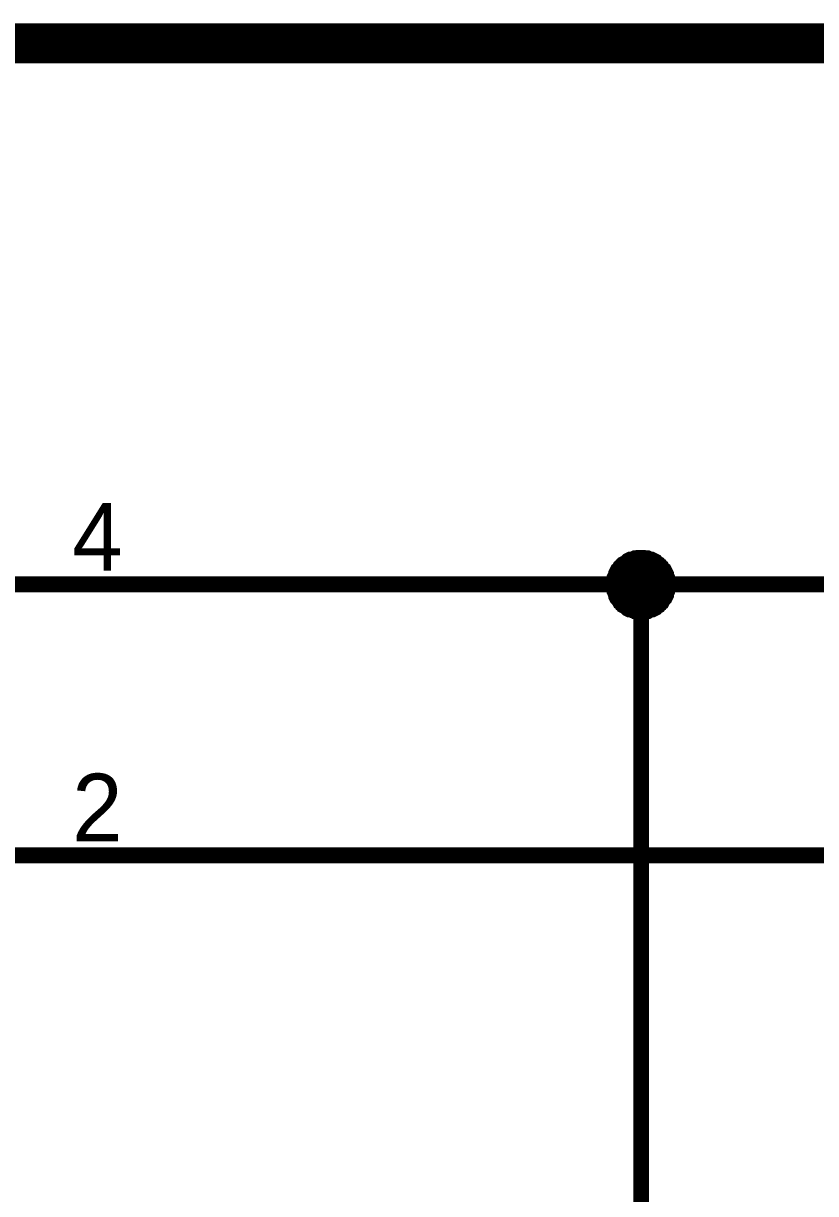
# Model space of a CAD drawing. Header units: inches. Extents: x 0 to 11, y 0 to 8.5.
# Drawn here: x 2.844 to 3.43, y 3.25 to 4.115 of the extents above; entities that cross this region are included whole.
import ezdxf

# ---------------------------------------------------------------- set-up
doc = ezdxf.new("R2010")
doc.units = ezdxf.units.IN
doc.header["$MEASUREMENT"] = 0
doc.layers.add('Sheet', color=255, linetype='Continuous')

msp = doc.modelspace()

# ---------------------------------------------------------------- linework, layer by layer
at = {"layer": 'Sheet', "const_width": 0.0295}
msp.add_lwpolyline([(0.60128, 4.09987), (5.60006, 4.09987), (5.60006, 2.39978), (0.60128, 2.39978), (0.60128, 4.09987)], close=True, dxfattribs=at)
at = {"layer": 'Sheet'}
for points, const_width in [([(3.2807, 3.69998), (3.2807, 3.70088), (3.2807, 3.70177), (3.28115, 3.70311), (3.28115, 3.70401), (3.28115, 3.7049), (3.2816, 3.70579), (3.28204, 3.70669), (3.28249, 3.70758), (3.28249, 3.70847), (3.28294, 3.70937), (3.28338, 3.71026), (3.28428, 3.71071), (3.28472, 3.7116), (3.28517, 3.71249), (3.28606, 3.71294), (3.28651, 3.71384), (3.2874, 3.71428), (3.28785, 3.71518), (3.28874, 3.71562), (3.28964, 3.71607), (3.29053, 3.71696), (3.29098, 3.71741), (3.29187, 3.71786), (3.29276, 3.7183), (3.29366, 3.7183), (3.295, 3.71875), (3.29589, 3.7192), (3.29678, 3.7192), (3.29768, 3.7192), (3.29857, 3.71964), (3.29991, 3.71964), (3.3008, 3.71964)], 0.0118), ([(3.2807, 3.69998), (3.2807, 3.70088), (3.2807, 3.70177), (3.28115, 3.70311), (3.28115, 3.70401), (3.28115, 3.7049), (3.2816, 3.70579), (3.28204, 3.70669), (3.28249, 3.70758), (3.28249, 3.70847), (3.28294, 3.70937), (3.28338, 3.71026), (3.28428, 3.71071), (3.28472, 3.7116), (3.28517, 3.71249), (3.28606, 3.71294), (3.28651, 3.71384), (3.2874, 3.71428), (3.28785, 3.71518), (3.28874, 3.71562), (3.28964, 3.71607), (3.29053, 3.71696), (3.29098, 3.71741), (3.29187, 3.71786), (3.29276, 3.7183), (3.29366, 3.7183), (3.295, 3.71875), (3.29589, 3.7192), (3.29678, 3.7192), (3.29768, 3.7192), (3.29857, 3.71964), (3.29991, 3.71964), (3.3008, 3.71964)], 0.0118), ([(3.2807, 3.69998), (3.2807, 3.70088), (3.2807, 3.70177), (3.28115, 3.70311), (3.28115, 3.70401), (3.28115, 3.7049), (3.2816, 3.70579), (3.28204, 3.70669), (3.28249, 3.70758), (3.28249, 3.70847), (3.28294, 3.70937), (3.28338, 3.71026), (3.28428, 3.71071), (3.28472, 3.7116), (3.28517, 3.71249), (3.28606, 3.71294), (3.28651, 3.71384), (3.2874, 3.71428), (3.28785, 3.71518), (3.28874, 3.71562), (3.28964, 3.71607), (3.29053, 3.71696), (3.29098, 3.71741), (3.29187, 3.71786), (3.29276, 3.7183), (3.29366, 3.7183), (3.295, 3.71875), (3.29589, 3.7192), (3.29678, 3.7192), (3.29768, 3.7192), (3.29857, 3.71964), (3.29991, 3.71964), (3.3008, 3.71964)], 0.0118), ([(3.2807, 3.69998), (3.2807, 3.70088), (3.2807, 3.70177), (3.28115, 3.70311), (3.28115, 3.70401), (3.28115, 3.7049), (3.2816, 3.70579), (3.28204, 3.70669), (3.28249, 3.70758), (3.28249, 3.70847), (3.28294, 3.70937), (3.28338, 3.71026), (3.28428, 3.71071), (3.28472, 3.7116), (3.28517, 3.71249), (3.28606, 3.71294), (3.28651, 3.71384), (3.2874, 3.71428), (3.28785, 3.71518), (3.28874, 3.71562), (3.28964, 3.71607), (3.29053, 3.71696), (3.29098, 3.71741), (3.29187, 3.71786), (3.29276, 3.7183), (3.29366, 3.7183), (3.295, 3.71875), (3.29589, 3.7192), (3.29678, 3.7192), (3.29768, 3.7192), (3.29857, 3.71964), (3.29991, 3.71964), (3.3008, 3.71964)], 0.0118), ([(3.2807, 3.69998), (3.2807, 3.70088), (3.2807, 3.70177), (3.28115, 3.70311), (3.28115, 3.70401), (3.28115, 3.7049), (3.2816, 3.70579), (3.28204, 3.70669), (3.28249, 3.70758), (3.28249, 3.70847), (3.28294, 3.70937), (3.28338, 3.71026), (3.28428, 3.71071), (3.28472, 3.7116), (3.28517, 3.71249), (3.28606, 3.71294), (3.28651, 3.71384), (3.2874, 3.71428), (3.28785, 3.71518), (3.28874, 3.71562), (3.28964, 3.71607), (3.29053, 3.71696), (3.29098, 3.71741), (3.29187, 3.71786), (3.29276, 3.7183), (3.29366, 3.7183), (3.295, 3.71875), (3.29589, 3.7192), (3.29678, 3.7192), (3.29768, 3.7192), (3.29857, 3.71964), (3.29991, 3.71964), (3.3008, 3.71964)], 0.0039), ([(3.2807, 3.69998), (3.2807, 3.70088), (3.2807, 3.70177), (3.28115, 3.70311), (3.28115, 3.70401), (3.28115, 3.7049), (3.2816, 3.70579), (3.28204, 3.70669), (3.28249, 3.70758), (3.28249, 3.70847), (3.28294, 3.70937), (3.28338, 3.71026), (3.28428, 3.71071), (3.28472, 3.7116), (3.28517, 3.71249), (3.28606, 3.71294), (3.28651, 3.71384), (3.2874, 3.71428), (3.28785, 3.71518), (3.28874, 3.71562), (3.28964, 3.71607), (3.29053, 3.71696), (3.29098, 3.71741), (3.29187, 3.71786), (3.29276, 3.7183), (3.29366, 3.7183), (3.295, 3.71875), (3.29589, 3.7192), (3.29678, 3.7192), (3.29768, 3.7192), (3.29857, 3.71964), (3.29991, 3.71964), (3.3008, 3.71964)], 0.0039), ([(3.2807, 3.69998), (3.2807, 3.70088), (3.2807, 3.70177), (3.28115, 3.70311), (3.28115, 3.70401), (3.28115, 3.7049), (3.2816, 3.70579), (3.28204, 3.70669), (3.28249, 3.70758), (3.28249, 3.70847), (3.28294, 3.70937), (3.28338, 3.71026), (3.28428, 3.71071), (3.28472, 3.7116), (3.28517, 3.71249), (3.28606, 3.71294), (3.28651, 3.71384), (3.2874, 3.71428), (3.28785, 3.71518), (3.28874, 3.71562), (3.28964, 3.71607), (3.29053, 3.71696), (3.29098, 3.71741), (3.29187, 3.71786), (3.29276, 3.7183), (3.29366, 3.7183), (3.295, 3.71875), (3.29589, 3.7192), (3.29678, 3.7192), (3.29768, 3.7192), (3.29857, 3.71964), (3.29991, 3.71964), (3.3008, 3.71964)], 0.0039), ([(3.2807, 3.69998), (3.2807, 3.70088), (3.2807, 3.70177), (3.28115, 3.70311), (3.28115, 3.70401), (3.28115, 3.7049), (3.2816, 3.70579), (3.28204, 3.70669), (3.28249, 3.70758), (3.28249, 3.70847), (3.28294, 3.70937), (3.28338, 3.71026), (3.28428, 3.71071), (3.28472, 3.7116), (3.28517, 3.71249), (3.28606, 3.71294), (3.28651, 3.71384), (3.2874, 3.71428), (3.28785, 3.71518), (3.28874, 3.71562), (3.28964, 3.71607), (3.29053, 3.71696), (3.29098, 3.71741), (3.29187, 3.71786), (3.29276, 3.7183), (3.29366, 3.7183), (3.295, 3.71875), (3.29589, 3.7192), (3.29678, 3.7192), (3.29768, 3.7192), (3.29857, 3.71964), (3.29991, 3.71964), (3.3008, 3.71964)], 0.0039), ([(3.3008, 3.71964), (3.3008, 3.71964)], 0.0118), ([(3.3008, 3.71964), (3.3017, 3.71964), (3.30259, 3.71964), (3.30393, 3.7192), (3.30482, 3.7192), (3.30572, 3.7192), (3.30661, 3.71875), (3.3075, 3.7183), (3.3084, 3.7183), (3.30929, 3.71786), (3.31019, 3.71741), (3.31108, 3.71696), (3.31153, 3.71607), (3.31242, 3.71562), (3.31331, 3.71518), (3.31376, 3.71428), (3.31465, 3.71384), (3.3151, 3.71294), (3.31599, 3.71249), (3.31644, 3.7116), (3.31689, 3.71071), (3.31778, 3.71026), (3.31823, 3.70937), (3.31867, 3.70847), (3.31912, 3.70758), (3.31912, 3.70669), (3.31957, 3.70579), (3.32001, 3.7049), (3.32001, 3.70401), (3.32001, 3.70311), (3.32046, 3.70177), (3.32046, 3.70088), (3.32046, 3.69998)], 0.0118), ([(3.3008, 3.71964), (3.3008, 3.71964)], 0.0118), ([(3.3008, 3.71964), (3.3017, 3.71964), (3.30259, 3.71964), (3.30393, 3.7192), (3.30482, 3.7192), (3.30572, 3.7192), (3.30661, 3.71875), (3.3075, 3.7183), (3.3084, 3.7183), (3.30929, 3.71786), (3.31019, 3.71741), (3.31108, 3.71696), (3.31153, 3.71607), (3.31242, 3.71562), (3.31331, 3.71518), (3.31376, 3.71428), (3.31465, 3.71384), (3.3151, 3.71294), (3.31599, 3.71249), (3.31644, 3.7116), (3.31689, 3.71071), (3.31778, 3.71026), (3.31823, 3.70937), (3.31867, 3.70847), (3.31912, 3.70758), (3.31912, 3.70669), (3.31957, 3.70579), (3.32001, 3.7049), (3.32001, 3.70401), (3.32001, 3.70311), (3.32046, 3.70177), (3.32046, 3.70088), (3.32046, 3.69998)], 0.0118), ([(3.3008, 3.71964), (3.3008, 3.71964)], 0.0118), ([(3.3008, 3.71964), (3.3017, 3.71964), (3.30259, 3.71964), (3.30393, 3.7192), (3.30482, 3.7192), (3.30572, 3.7192), (3.30661, 3.71875), (3.3075, 3.7183), (3.3084, 3.7183), (3.30929, 3.71786), (3.31019, 3.71741), (3.31108, 3.71696), (3.31153, 3.71607), (3.31242, 3.71562), (3.31331, 3.71518), (3.31376, 3.71428), (3.31465, 3.71384), (3.3151, 3.71294), (3.31599, 3.71249), (3.31644, 3.7116), (3.31689, 3.71071), (3.31778, 3.71026), (3.31823, 3.70937), (3.31867, 3.70847), (3.31912, 3.70758), (3.31912, 3.70669), (3.31957, 3.70579), (3.32001, 3.7049), (3.32001, 3.70401), (3.32001, 3.70311), (3.32046, 3.70177), (3.32046, 3.70088), (3.32046, 3.69998)], 0.0118), ([(3.3008, 3.71964), (3.3008, 3.71964)], 0.0118), ([(3.3008, 3.71964), (3.3017, 3.71964), (3.30259, 3.71964), (3.30393, 3.7192), (3.30482, 3.7192), (3.30572, 3.7192), (3.30661, 3.71875), (3.3075, 3.7183), (3.3084, 3.7183), (3.30929, 3.71786), (3.31019, 3.71741), (3.31108, 3.71696), (3.31153, 3.71607), (3.31242, 3.71562), (3.31331, 3.71518), (3.31376, 3.71428), (3.31465, 3.71384), (3.3151, 3.71294), (3.31599, 3.71249), (3.31644, 3.7116), (3.31689, 3.71071), (3.31778, 3.71026), (3.31823, 3.70937), (3.31867, 3.70847), (3.31912, 3.70758), (3.31912, 3.70669), (3.31957, 3.70579), (3.32001, 3.7049), (3.32001, 3.70401), (3.32001, 3.70311), (3.32046, 3.70177), (3.32046, 3.70088), (3.32046, 3.69998)], 0.0118), ([(3.3008, 3.71964), (3.3008, 3.71964)], 0.0039), ([(3.3008, 3.71964), (3.3017, 3.71964), (3.30259, 3.71964), (3.30393, 3.7192), (3.30482, 3.7192), (3.30572, 3.7192), (3.30661, 3.71875), (3.3075, 3.7183), (3.3084, 3.7183), (3.30929, 3.71786), (3.31019, 3.71741), (3.31108, 3.71696), (3.31153, 3.71607), (3.31242, 3.71562), (3.31331, 3.71518), (3.31376, 3.71428), (3.31465, 3.71384), (3.3151, 3.71294), (3.31599, 3.71249), (3.31644, 3.7116), (3.31689, 3.71071), (3.31778, 3.71026), (3.31823, 3.70937), (3.31867, 3.70847), (3.31912, 3.70758), (3.31912, 3.70669), (3.31957, 3.70579), (3.32001, 3.7049), (3.32001, 3.70401), (3.32001, 3.70311), (3.32046, 3.70177), (3.32046, 3.70088), (3.32046, 3.69998)], 0.0039), ([(3.3008, 3.71964), (3.3008, 3.71964)], 0.0039), ([(3.3008, 3.71964), (3.3017, 3.71964), (3.30259, 3.71964), (3.30393, 3.7192), (3.30482, 3.7192), (3.30572, 3.7192), (3.30661, 3.71875), (3.3075, 3.7183), (3.3084, 3.7183), (3.30929, 3.71786), (3.31019, 3.71741), (3.31108, 3.71696), (3.31153, 3.71607), (3.31242, 3.71562), (3.31331, 3.71518), (3.31376, 3.71428), (3.31465, 3.71384), (3.3151, 3.71294), (3.31599, 3.71249), (3.31644, 3.7116), (3.31689, 3.71071), (3.31778, 3.71026), (3.31823, 3.70937), (3.31867, 3.70847), (3.31912, 3.70758), (3.31912, 3.70669), (3.31957, 3.70579), (3.32001, 3.7049), (3.32001, 3.70401), (3.32001, 3.70311), (3.32046, 3.70177), (3.32046, 3.70088), (3.32046, 3.69998)], 0.0039), ([(3.3008, 3.71964), (3.3008, 3.71964)], 0.0039), ([(3.3008, 3.71964), (3.3017, 3.71964), (3.30259, 3.71964), (3.30393, 3.7192), (3.30482, 3.7192), (3.30572, 3.7192), (3.30661, 3.71875), (3.3075, 3.7183), (3.3084, 3.7183), (3.30929, 3.71786), (3.31019, 3.71741), (3.31108, 3.71696), (3.31153, 3.71607), (3.31242, 3.71562), (3.31331, 3.71518), (3.31376, 3.71428), (3.31465, 3.71384), (3.3151, 3.71294), (3.31599, 3.71249), (3.31644, 3.7116), (3.31689, 3.71071), (3.31778, 3.71026), (3.31823, 3.70937), (3.31867, 3.70847), (3.31912, 3.70758), (3.31912, 3.70669), (3.31957, 3.70579), (3.32001, 3.7049), (3.32001, 3.70401), (3.32001, 3.70311), (3.32046, 3.70177), (3.32046, 3.70088), (3.32046, 3.69998)], 0.0039), ([(3.3008, 3.71964), (3.3008, 3.71964)], 0.0039), ([(3.3008, 3.71964), (3.3017, 3.71964), (3.30259, 3.71964), (3.30393, 3.7192), (3.30482, 3.7192), (3.30572, 3.7192), (3.30661, 3.71875), (3.3075, 3.7183), (3.3084, 3.7183), (3.30929, 3.71786), (3.31019, 3.71741), (3.31108, 3.71696), (3.31153, 3.71607), (3.31242, 3.71562), (3.31331, 3.71518), (3.31376, 3.71428), (3.31465, 3.71384), (3.3151, 3.71294), (3.31599, 3.71249), (3.31644, 3.7116), (3.31689, 3.71071), (3.31778, 3.71026), (3.31823, 3.70937), (3.31867, 3.70847), (3.31912, 3.70758), (3.31912, 3.70669), (3.31957, 3.70579), (3.32001, 3.7049), (3.32001, 3.70401), (3.32001, 3.70311), (3.32046, 3.70177), (3.32046, 3.70088), (3.32046, 3.69998)], 0.0039), ([(2.80093, 3.69998), (3.00061, 3.69998)], 0.0118), ([(3.60055, 3.69998), (3.3008, 3.69998), (3.00061, 3.69998)], 0.0118), ([(3.3008, 3.67988), (3.29991, 3.67988), (3.29857, 3.67988), (3.29768, 3.68032), (3.29678, 3.68032), (3.29589, 3.68032), (3.295, 3.68077), (3.29366, 3.68122), (3.29276, 3.68167), (3.29187, 3.68167), (3.29098, 3.68211), (3.29053, 3.68256), (3.28964, 3.68345), (3.28874, 3.6839), (3.28785, 3.68435), (3.2874, 3.68524), (3.28651, 3.68569), (3.28606, 3.68658), (3.28517, 3.68703), (3.28472, 3.68792), (3.28428, 3.68881), (3.28338, 3.68971), (3.28294, 3.69015), (3.28249, 3.69105), (3.28249, 3.69194), (3.28204, 3.69284), (3.2816, 3.69418), (3.28115, 3.69507), (3.28115, 3.69596), (3.28115, 3.69686), (3.2807, 3.69775), (3.2807, 3.69909), (3.2807, 3.69998)], 0.0118), ([(3.2807, 3.69998), (3.2807, 3.69998)], 0.0118), ([(3.3008, 3.67988), (3.29991, 3.67988), (3.29857, 3.67988), (3.29768, 3.68032), (3.29678, 3.68032), (3.29589, 3.68032), (3.295, 3.68077), (3.29366, 3.68122), (3.29276, 3.68167), (3.29187, 3.68167), (3.29098, 3.68211), (3.29053, 3.68256), (3.28964, 3.68345), (3.28874, 3.6839), (3.28785, 3.68435), (3.2874, 3.68524), (3.28651, 3.68569), (3.28606, 3.68658), (3.28517, 3.68703), (3.28472, 3.68792), (3.28428, 3.68881), (3.28338, 3.68971), (3.28294, 3.69015), (3.28249, 3.69105), (3.28249, 3.69194), (3.28204, 3.69284), (3.2816, 3.69418), (3.28115, 3.69507), (3.28115, 3.69596), (3.28115, 3.69686), (3.2807, 3.69775), (3.2807, 3.69909), (3.2807, 3.69998)], 0.0118), ([(3.2807, 3.69998), (3.2807, 3.69998)], 0.0118), ([(3.3008, 3.67988), (3.29991, 3.67988), (3.29857, 3.67988), (3.29768, 3.68032), (3.29678, 3.68032), (3.29589, 3.68032), (3.295, 3.68077), (3.29366, 3.68122), (3.29276, 3.68167), (3.29187, 3.68167), (3.29098, 3.68211), (3.29053, 3.68256), (3.28964, 3.68345), (3.28874, 3.6839), (3.28785, 3.68435), (3.2874, 3.68524), (3.28651, 3.68569), (3.28606, 3.68658), (3.28517, 3.68703), (3.28472, 3.68792), (3.28428, 3.68881), (3.28338, 3.68971), (3.28294, 3.69015), (3.28249, 3.69105), (3.28249, 3.69194), (3.28204, 3.69284), (3.2816, 3.69418), (3.28115, 3.69507), (3.28115, 3.69596), (3.28115, 3.69686), (3.2807, 3.69775), (3.2807, 3.69909), (3.2807, 3.69998)], 0.0118), ([(3.2807, 3.69998), (3.2807, 3.69998)], 0.0118), ([(3.3008, 3.67988), (3.29991, 3.67988), (3.29857, 3.67988), (3.29768, 3.68032), (3.29678, 3.68032), (3.29589, 3.68032), (3.295, 3.68077), (3.29366, 3.68122), (3.29276, 3.68167), (3.29187, 3.68167), (3.29098, 3.68211), (3.29053, 3.68256), (3.28964, 3.68345), (3.28874, 3.6839), (3.28785, 3.68435), (3.2874, 3.68524), (3.28651, 3.68569), (3.28606, 3.68658), (3.28517, 3.68703), (3.28472, 3.68792), (3.28428, 3.68881), (3.28338, 3.68971), (3.28294, 3.69015), (3.28249, 3.69105), (3.28249, 3.69194), (3.28204, 3.69284), (3.2816, 3.69418), (3.28115, 3.69507), (3.28115, 3.69596), (3.28115, 3.69686), (3.2807, 3.69775), (3.2807, 3.69909), (3.2807, 3.69998)], 0.0118), ([(3.2807, 3.69998), (3.2807, 3.69998)], 0.0118), ([(3.3008, 3.67988), (3.29991, 3.67988), (3.29857, 3.67988), (3.29768, 3.68032), (3.29678, 3.68032), (3.29589, 3.68032), (3.295, 3.68077), (3.29366, 3.68122), (3.29276, 3.68167), (3.29187, 3.68167), (3.29098, 3.68211), (3.29053, 3.68256), (3.28964, 3.68345), (3.28874, 3.6839), (3.28785, 3.68435), (3.2874, 3.68524), (3.28651, 3.68569), (3.28606, 3.68658), (3.28517, 3.68703), (3.28472, 3.68792), (3.28428, 3.68881), (3.28338, 3.68971), (3.28294, 3.69015), (3.28249, 3.69105), (3.28249, 3.69194), (3.28204, 3.69284), (3.2816, 3.69418), (3.28115, 3.69507), (3.28115, 3.69596), (3.28115, 3.69686), (3.2807, 3.69775), (3.2807, 3.69909), (3.2807, 3.69998)], 0.0039), ([(3.2807, 3.69998), (3.2807, 3.69998)], 0.0039), ([(3.3008, 3.67988), (3.29991, 3.67988), (3.29857, 3.67988), (3.29768, 3.68032), (3.29678, 3.68032), (3.29589, 3.68032), (3.295, 3.68077), (3.29366, 3.68122), (3.29276, 3.68167), (3.29187, 3.68167), (3.29098, 3.68211), (3.29053, 3.68256), (3.28964, 3.68345), (3.28874, 3.6839), (3.28785, 3.68435), (3.2874, 3.68524), (3.28651, 3.68569), (3.28606, 3.68658), (3.28517, 3.68703), (3.28472, 3.68792), (3.28428, 3.68881), (3.28338, 3.68971), (3.28294, 3.69015), (3.28249, 3.69105), (3.28249, 3.69194), (3.28204, 3.69284), (3.2816, 3.69418), (3.28115, 3.69507), (3.28115, 3.69596), (3.28115, 3.69686), (3.2807, 3.69775), (3.2807, 3.69909), (3.2807, 3.69998)], 0.0039), ([(3.2807, 3.69998), (3.2807, 3.69998)], 0.0039), ([(3.3008, 3.67988), (3.29991, 3.67988), (3.29857, 3.67988), (3.29768, 3.68032), (3.29678, 3.68032), (3.29589, 3.68032), (3.295, 3.68077), (3.29366, 3.68122), (3.29276, 3.68167), (3.29187, 3.68167), (3.29098, 3.68211), (3.29053, 3.68256), (3.28964, 3.68345), (3.28874, 3.6839), (3.28785, 3.68435), (3.2874, 3.68524), (3.28651, 3.68569), (3.28606, 3.68658), (3.28517, 3.68703), (3.28472, 3.68792), (3.28428, 3.68881), (3.28338, 3.68971), (3.28294, 3.69015), (3.28249, 3.69105), (3.28249, 3.69194), (3.28204, 3.69284), (3.2816, 3.69418), (3.28115, 3.69507), (3.28115, 3.69596), (3.28115, 3.69686), (3.2807, 3.69775), (3.2807, 3.69909), (3.2807, 3.69998)], 0.0039), ([(3.2807, 3.69998), (3.2807, 3.69998)], 0.0039), ([(3.3008, 3.67988), (3.29991, 3.67988), (3.29857, 3.67988), (3.29768, 3.68032), (3.29678, 3.68032), (3.29589, 3.68032), (3.295, 3.68077), (3.29366, 3.68122), (3.29276, 3.68167), (3.29187, 3.68167), (3.29098, 3.68211), (3.29053, 3.68256), (3.28964, 3.68345), (3.28874, 3.6839), (3.28785, 3.68435), (3.2874, 3.68524), (3.28651, 3.68569), (3.28606, 3.68658), (3.28517, 3.68703), (3.28472, 3.68792), (3.28428, 3.68881), (3.28338, 3.68971), (3.28294, 3.69015), (3.28249, 3.69105), (3.28249, 3.69194), (3.28204, 3.69284), (3.2816, 3.69418), (3.28115, 3.69507), (3.28115, 3.69596), (3.28115, 3.69686), (3.2807, 3.69775), (3.2807, 3.69909), (3.2807, 3.69998)], 0.0039), ([(3.2807, 3.69998), (3.2807, 3.69998)], 0.0039), ([(3.3008, 3.29965), (3.3008, 3.69998)], 0.0118), ([(3.32046, 3.69998), (3.32046, 3.69909), (3.32046, 3.69775), (3.32001, 3.69686), (3.32001, 3.69596), (3.32001, 3.69507), (3.31957, 3.69418), (3.31912, 3.69284), (3.31912, 3.69194), (3.31867, 3.69105), (3.31823, 3.69015), (3.31778, 3.68971), (3.31689, 3.68881), (3.31644, 3.68792), (3.31599, 3.68703), (3.3151, 3.68658), (3.31465, 3.68569), (3.31376, 3.68524), (3.31331, 3.68435), (3.31242, 3.6839), (3.31153, 3.68345), (3.31108, 3.68256), (3.31019, 3.68211), (3.30929, 3.68167), (3.3084, 3.68167), (3.3075, 3.68122), (3.30661, 3.68077), (3.30572, 3.68032), (3.30482, 3.68032), (3.30393, 3.68032), (3.30259, 3.67988), (3.3017, 3.67988), (3.3008, 3.67988)], 0.0118), ([(3.32046, 3.69998), (3.32046, 3.69909), (3.32046, 3.69775), (3.32001, 3.69686), (3.32001, 3.69596), (3.32001, 3.69507), (3.31957, 3.69418), (3.31912, 3.69284), (3.31912, 3.69194), (3.31867, 3.69105), (3.31823, 3.69015), (3.31778, 3.68971), (3.31689, 3.68881), (3.31644, 3.68792), (3.31599, 3.68703), (3.3151, 3.68658), (3.31465, 3.68569), (3.31376, 3.68524), (3.31331, 3.68435), (3.31242, 3.6839), (3.31153, 3.68345), (3.31108, 3.68256), (3.31019, 3.68211), (3.30929, 3.68167), (3.3084, 3.68167), (3.3075, 3.68122), (3.30661, 3.68077), (3.30572, 3.68032), (3.30482, 3.68032), (3.30393, 3.68032), (3.30259, 3.67988), (3.3017, 3.67988), (3.3008, 3.67988)], 0.0118), ([(3.32046, 3.69998), (3.32046, 3.69909), (3.32046, 3.69775), (3.32001, 3.69686), (3.32001, 3.69596), (3.32001, 3.69507), (3.31957, 3.69418), (3.31912, 3.69284), (3.31912, 3.69194), (3.31867, 3.69105), (3.31823, 3.69015), (3.31778, 3.68971), (3.31689, 3.68881), (3.31644, 3.68792), (3.31599, 3.68703), (3.3151, 3.68658), (3.31465, 3.68569), (3.31376, 3.68524), (3.31331, 3.68435), (3.31242, 3.6839), (3.31153, 3.68345), (3.31108, 3.68256), (3.31019, 3.68211), (3.30929, 3.68167), (3.3084, 3.68167), (3.3075, 3.68122), (3.30661, 3.68077), (3.30572, 3.68032), (3.30482, 3.68032), (3.30393, 3.68032), (3.30259, 3.67988), (3.3017, 3.67988), (3.3008, 3.67988)], 0.0118), ([(3.32046, 3.69998), (3.32046, 3.69909), (3.32046, 3.69775), (3.32001, 3.69686), (3.32001, 3.69596), (3.32001, 3.69507), (3.31957, 3.69418), (3.31912, 3.69284), (3.31912, 3.69194), (3.31867, 3.69105), (3.31823, 3.69015), (3.31778, 3.68971), (3.31689, 3.68881), (3.31644, 3.68792), (3.31599, 3.68703), (3.3151, 3.68658), (3.31465, 3.68569), (3.31376, 3.68524), (3.31331, 3.68435), (3.31242, 3.6839), (3.31153, 3.68345), (3.31108, 3.68256), (3.31019, 3.68211), (3.30929, 3.68167), (3.3084, 3.68167), (3.3075, 3.68122), (3.30661, 3.68077), (3.30572, 3.68032), (3.30482, 3.68032), (3.30393, 3.68032), (3.30259, 3.67988), (3.3017, 3.67988), (3.3008, 3.67988)], 0.0118), ([(3.32046, 3.69998), (3.32046, 3.69909), (3.32046, 3.69775), (3.32001, 3.69686), (3.32001, 3.69596), (3.32001, 3.69507), (3.31957, 3.69418), (3.31912, 3.69284), (3.31912, 3.69194), (3.31867, 3.69105), (3.31823, 3.69015), (3.31778, 3.68971), (3.31689, 3.68881), (3.31644, 3.68792), (3.31599, 3.68703), (3.3151, 3.68658), (3.31465, 3.68569), (3.31376, 3.68524), (3.31331, 3.68435), (3.31242, 3.6839), (3.31153, 3.68345), (3.31108, 3.68256), (3.31019, 3.68211), (3.30929, 3.68167), (3.3084, 3.68167), (3.3075, 3.68122), (3.30661, 3.68077), (3.30572, 3.68032), (3.30482, 3.68032), (3.30393, 3.68032), (3.30259, 3.67988), (3.3017, 3.67988), (3.3008, 3.67988)], 0.0039), ([(3.32046, 3.69998), (3.32046, 3.69909), (3.32046, 3.69775), (3.32001, 3.69686), (3.32001, 3.69596), (3.32001, 3.69507), (3.31957, 3.69418), (3.31912, 3.69284), (3.31912, 3.69194), (3.31867, 3.69105), (3.31823, 3.69015), (3.31778, 3.68971), (3.31689, 3.68881), (3.31644, 3.68792), (3.31599, 3.68703), (3.3151, 3.68658), (3.31465, 3.68569), (3.31376, 3.68524), (3.31331, 3.68435), (3.31242, 3.6839), (3.31153, 3.68345), (3.31108, 3.68256), (3.31019, 3.68211), (3.30929, 3.68167), (3.3084, 3.68167), (3.3075, 3.68122), (3.30661, 3.68077), (3.30572, 3.68032), (3.30482, 3.68032), (3.30393, 3.68032), (3.30259, 3.67988), (3.3017, 3.67988), (3.3008, 3.67988)], 0.0039), ([(3.32046, 3.69998), (3.32046, 3.69909), (3.32046, 3.69775), (3.32001, 3.69686), (3.32001, 3.69596), (3.32001, 3.69507), (3.31957, 3.69418), (3.31912, 3.69284), (3.31912, 3.69194), (3.31867, 3.69105), (3.31823, 3.69015), (3.31778, 3.68971), (3.31689, 3.68881), (3.31644, 3.68792), (3.31599, 3.68703), (3.3151, 3.68658), (3.31465, 3.68569), (3.31376, 3.68524), (3.31331, 3.68435), (3.31242, 3.6839), (3.31153, 3.68345), (3.31108, 3.68256), (3.31019, 3.68211), (3.30929, 3.68167), (3.3084, 3.68167), (3.3075, 3.68122), (3.30661, 3.68077), (3.30572, 3.68032), (3.30482, 3.68032), (3.30393, 3.68032), (3.30259, 3.67988), (3.3017, 3.67988), (3.3008, 3.67988)], 0.0039), ([(3.32046, 3.69998), (3.32046, 3.69909), (3.32046, 3.69775), (3.32001, 3.69686), (3.32001, 3.69596), (3.32001, 3.69507), (3.31957, 3.69418), (3.31912, 3.69284), (3.31912, 3.69194), (3.31867, 3.69105), (3.31823, 3.69015), (3.31778, 3.68971), (3.31689, 3.68881), (3.31644, 3.68792), (3.31599, 3.68703), (3.3151, 3.68658), (3.31465, 3.68569), (3.31376, 3.68524), (3.31331, 3.68435), (3.31242, 3.6839), (3.31153, 3.68345), (3.31108, 3.68256), (3.31019, 3.68211), (3.30929, 3.68167), (3.3084, 3.68167), (3.3075, 3.68122), (3.30661, 3.68077), (3.30572, 3.68032), (3.30482, 3.68032), (3.30393, 3.68032), (3.30259, 3.67988), (3.3017, 3.67988), (3.3008, 3.67988)], 0.0039), ([(3.32046, 3.69998), (3.32046, 3.69998), (3.32046, 3.69998), (3.32046, 3.69998), (3.32046, 3.69998), (3.32046, 3.69998), (3.32046, 3.69998), (3.32046, 3.69998), (3.32046, 3.69998), (3.32046, 3.69998), (3.32046, 3.69998), (3.32046, 3.69998), (3.32046, 3.69998), (3.32046, 3.69998), (3.32046, 3.69998), (3.32046, 3.69998), (3.32046, 3.69998), (3.32046, 3.69998), (3.32046, 3.69998), (3.32046, 3.69998), (3.32046, 3.69998), (3.32046, 3.69998), (3.32046, 3.69998), (3.32046, 3.69998), (3.32046, 3.69998), (3.32046, 3.69998), (3.32046, 3.69998), (3.32046, 3.69998), (3.32046, 3.69998), (3.32046, 3.69998), (3.32046, 3.69998), (3.32046, 3.69998), (3.32046, 3.69998)], 0.0118), ([(3.32046, 3.69998), (3.32046, 3.69998)], 0.0118), ([(3.32046, 3.69998), (3.32046, 3.69998), (3.32046, 3.69998), (3.32046, 3.69998), (3.32046, 3.69998), (3.32046, 3.69998), (3.32046, 3.69998), (3.32046, 3.69998), (3.32046, 3.69998), (3.32046, 3.69998), (3.32046, 3.69998), (3.32046, 3.69998), (3.32046, 3.69998), (3.32046, 3.69998), (3.32046, 3.69998), (3.32046, 3.69998), (3.32046, 3.69998), (3.32046, 3.69998), (3.32046, 3.69998), (3.32046, 3.69998), (3.32046, 3.69998), (3.32046, 3.69998), (3.32046, 3.69998), (3.32046, 3.69998), (3.32046, 3.69998), (3.32046, 3.69998), (3.32046, 3.69998), (3.32046, 3.69998), (3.32046, 3.69998), (3.32046, 3.69998), (3.32046, 3.69998), (3.32046, 3.69998), (3.32046, 3.69998)], 0.0118), ([(3.32046, 3.69998), (3.32046, 3.69998)], 0.0118), ([(3.32046, 3.69998), (3.32046, 3.69998), (3.32046, 3.69998), (3.32046, 3.69998), (3.32046, 3.69998), (3.32046, 3.69998), (3.32046, 3.69998), (3.32046, 3.69998), (3.32046, 3.69998), (3.32046, 3.69998), (3.32046, 3.69998), (3.32046, 3.69998), (3.32046, 3.69998), (3.32046, 3.69998), (3.32046, 3.69998), (3.32046, 3.69998), (3.32046, 3.69998), (3.32046, 3.69998), (3.32046, 3.69998), (3.32046, 3.69998), (3.32046, 3.69998), (3.32046, 3.69998), (3.32046, 3.69998), (3.32046, 3.69998), (3.32046, 3.69998), (3.32046, 3.69998), (3.32046, 3.69998), (3.32046, 3.69998), (3.32046, 3.69998), (3.32046, 3.69998), (3.32046, 3.69998), (3.32046, 3.69998), (3.32046, 3.69998)], 0.0118), ([(3.32046, 3.69998), (3.32046, 3.69998)], 0.0118), ([(3.32046, 3.69998), (3.32046, 3.69998), (3.32046, 3.69998), (3.32046, 3.69998), (3.32046, 3.69998), (3.32046, 3.69998), (3.32046, 3.69998), (3.32046, 3.69998), (3.32046, 3.69998), (3.32046, 3.69998), (3.32046, 3.69998), (3.32046, 3.69998), (3.32046, 3.69998), (3.32046, 3.69998), (3.32046, 3.69998), (3.32046, 3.69998), (3.32046, 3.69998), (3.32046, 3.69998), (3.32046, 3.69998), (3.32046, 3.69998), (3.32046, 3.69998), (3.32046, 3.69998), (3.32046, 3.69998), (3.32046, 3.69998), (3.32046, 3.69998), (3.32046, 3.69998), (3.32046, 3.69998), (3.32046, 3.69998), (3.32046, 3.69998), (3.32046, 3.69998), (3.32046, 3.69998), (3.32046, 3.69998), (3.32046, 3.69998)], 0.0118), ([(3.32046, 3.69998), (3.32046, 3.69998)], 0.0118), ([(3.32046, 3.69998), (3.32046, 3.69998), (3.32046, 3.69998), (3.32046, 3.69998), (3.32046, 3.69998), (3.32046, 3.69998), (3.32046, 3.69998), (3.32046, 3.69998), (3.32046, 3.69998), (3.32046, 3.69998), (3.32046, 3.69998), (3.32046, 3.69998), (3.32046, 3.69998), (3.32046, 3.69998), (3.32046, 3.69998), (3.32046, 3.69998), (3.32046, 3.69998), (3.32046, 3.69998), (3.32046, 3.69998), (3.32046, 3.69998), (3.32046, 3.69998), (3.32046, 3.69998), (3.32046, 3.69998), (3.32046, 3.69998), (3.32046, 3.69998), (3.32046, 3.69998), (3.32046, 3.69998), (3.32046, 3.69998), (3.32046, 3.69998), (3.32046, 3.69998), (3.32046, 3.69998), (3.32046, 3.69998), (3.32046, 3.69998)], 0.0039), ([(3.32046, 3.69998), (3.32046, 3.69998)], 0.0039), ([(3.32046, 3.69998), (3.32046, 3.69998), (3.32046, 3.69998), (3.32046, 3.69998), (3.32046, 3.69998), (3.32046, 3.69998), (3.32046, 3.69998), (3.32046, 3.69998), (3.32046, 3.69998), (3.32046, 3.69998), (3.32046, 3.69998), (3.32046, 3.69998), (3.32046, 3.69998), (3.32046, 3.69998), (3.32046, 3.69998), (3.32046, 3.69998), (3.32046, 3.69998), (3.32046, 3.69998), (3.32046, 3.69998), (3.32046, 3.69998), (3.32046, 3.69998), (3.32046, 3.69998), (3.32046, 3.69998), (3.32046, 3.69998), (3.32046, 3.69998), (3.32046, 3.69998), (3.32046, 3.69998), (3.32046, 3.69998), (3.32046, 3.69998), (3.32046, 3.69998), (3.32046, 3.69998), (3.32046, 3.69998), (3.32046, 3.69998)], 0.0039), ([(3.32046, 3.69998), (3.32046, 3.69998)], 0.0039), ([(3.32046, 3.69998), (3.32046, 3.69998), (3.32046, 3.69998), (3.32046, 3.69998), (3.32046, 3.69998), (3.32046, 3.69998), (3.32046, 3.69998), (3.32046, 3.69998), (3.32046, 3.69998), (3.32046, 3.69998), (3.32046, 3.69998), (3.32046, 3.69998), (3.32046, 3.69998), (3.32046, 3.69998), (3.32046, 3.69998), (3.32046, 3.69998), (3.32046, 3.69998), (3.32046, 3.69998), (3.32046, 3.69998), (3.32046, 3.69998), (3.32046, 3.69998), (3.32046, 3.69998), (3.32046, 3.69998), (3.32046, 3.69998), (3.32046, 3.69998), (3.32046, 3.69998), (3.32046, 3.69998), (3.32046, 3.69998), (3.32046, 3.69998), (3.32046, 3.69998), (3.32046, 3.69998), (3.32046, 3.69998), (3.32046, 3.69998)], 0.0039), ([(3.32046, 3.69998), (3.32046, 3.69998)], 0.0039), ([(3.32046, 3.69998), (3.32046, 3.69998), (3.32046, 3.69998), (3.32046, 3.69998), (3.32046, 3.69998), (3.32046, 3.69998), (3.32046, 3.69998), (3.32046, 3.69998), (3.32046, 3.69998), (3.32046, 3.69998), (3.32046, 3.69998), (3.32046, 3.69998), (3.32046, 3.69998), (3.32046, 3.69998), (3.32046, 3.69998), (3.32046, 3.69998), (3.32046, 3.69998), (3.32046, 3.69998), (3.32046, 3.69998), (3.32046, 3.69998), (3.32046, 3.69998), (3.32046, 3.69998), (3.32046, 3.69998), (3.32046, 3.69998), (3.32046, 3.69998), (3.32046, 3.69998), (3.32046, 3.69998), (3.32046, 3.69998), (3.32046, 3.69998), (3.32046, 3.69998), (3.32046, 3.69998), (3.32046, 3.69998), (3.32046, 3.69998)], 0.0039), ([(3.32046, 3.69998), (3.32046, 3.69998)], 0.0039), ([(2.80093, 3.49982), (3.00061, 3.49982)], 0.0118), ([(3.9003, 3.39973), (3.9003, 3.49982), (3.00061, 3.49982)], 0.0118), ([(3.3008, 3.20001), (3.3008, 3.29965)], 0.0118)]:
    msp.add_lwpolyline(points, dxfattribs=dict(at, const_width=const_width))
at = {"layer": 'Sheet', "const_width": 0.02}
msp.add_lwpolyline([(3.29, 3.7, 1), (3.31, 3.7, 1)], format="xyb", close=True, dxfattribs=at)

# ---------------------------------------------------------------- texts
at = {"layer": 'Sheet'}
for s, p in [('4', (2.88044, 3.71026)), ('2', (2.88044, 3.51009))]:
    msp.add_text(s, height=0.05004, dxfattribs=at).set_placement(p)

doc.saveas('drawing.dxf')
